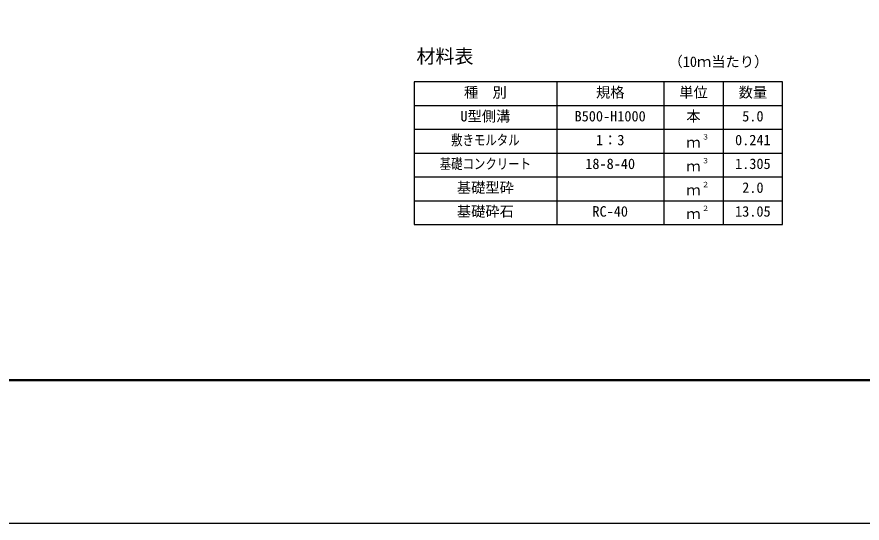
# Model space of a CAD drawing. Units: millimetres, scale not verified. Extents: x -25200 to 25200, y -8910 to 8910.
# Drawn here: x 14940 to 18494, y -8910 to -6783 of the extents above; entities that cross this region are included whole.
import ezdxf
from ezdxf.enums import TextEntityAlignment as Align

# ---------------------------------------------------------------- set-up
doc = ezdxf.new("R2010")
doc.units = ezdxf.units.MM
doc.header["$LTSCALE"] = 30
for name, color, linetype, lineweight in [('0-1_Defpoints', 5, 'Continuous', 25), ('0-3_HYO', 3, 'Continuous', 25), ('0-4_HYO2', 4, 'Continuous', 25), ('0-6_TXT', 7, 'Continuous', 25), ('0-7_WAKU', 3, 'Continuous', 25)]:
    doc.layers.add(name, color=color, linetype=linetype, lineweight=lineweight)
doc.styles.add('ＭＳ ゴシック', font='')
doc.styles.get('ＭＳ ゴシック').set_extended_font_data('MS Gothic')

msp = doc.modelspace()

# ---------------------------------------------------------------- linework, layer by layer
at = {"layer": '0-1_Defpoints'}
msp.add_lwpolyline([(0, -8910), (25200, -8910), (25200, 8910), (0, 8910)], close=True, dxfattribs=at)
at = {"layer": '0-3_HYO'}
for p, q in [((17209.78, -7055.64), (17209.78, -7655.64)), ((17659.78, -7055.64), (17659.78, -7655.64)), ((17909.78, -7055.64), (17909.78, -7655.64)), ((16609.78, -7155.64), (18159.78, -7155.64))]:
    msp.add_line(p, q, dxfattribs=at)
msp.add_lwpolyline([(16609.78, -7655.64), (18159.78, -7655.64), (18159.78, -7055.64), (16609.78, -7055.64)], close=True, dxfattribs=at)
at = {"layer": '0-4_HYO2'}
for p, q in [((16609.78, -7255.64), (18159.78, -7255.64)), ((16609.78, -7355.64), (18159.78, -7355.64)), ((16609.78, -7455.64), (18159.78, -7455.64)), ((16609.78, -7555.64), (18159.78, -7555.64))]:
    msp.add_line(p, q, dxfattribs=at)
at = {"layer": '0-7_WAKU', "lineweight": 50}
msp.add_lwpolyline([(600, -8310), (24600, -8310), (24600, 8310), (600, 8310)], close=True, dxfattribs=at)

# ---------------------------------------------------------------- texts
at = {"layer": '0-6_TXT', "style": 'ＭＳ ゴシック'}
for s, height, p in [('材料表', 58.65, (16619.78, -6995.64)), ('（10ｍ当たり）', 43.99, (17679.78, -7006.64)), ('種\u3000別', 43.99, (16819.78, -7135.64)), ('規格', 43.99, (17374.78, -7135.64)), ('単位', 43.99, (17724.78, -7135.64)), ('数量', 43.99, (17974.78, -7135.64)), ('U型側溝', 43.99, (16804.78, -7235.64)), ('B500-H1000', 43.99, (17284.78, -7235.64)), ('本', 43.99, (17754.78, -7235.64)), ('5.0', 43.99, (17989.78, -7235.64)), ('1：3', 43.99, (17374.78, -7335.64)), ('３', 21.99, (17820.32, -7305.27)), ('0.241', 43.99, (17959.78, -7335.64)), ('ｍ', 43.99, (17754.78, -7345.64)), ('18-8-40', 43.99, (17329.78, -7435.64)), ('３', 21.99, (17820.32, -7405.27)), ('1.305', 43.99, (17959.78, -7435.64)), ('ｍ', 43.99, (17754.78, -7445.64)), ('基礎型砕', 43.99, (16789.78, -7535.64)), ('ｍ', 43.99, (17754.78, -7545.64)), ('２', 21.99, (17820.32, -7505.27)), ('2.0', 43.99, (17989.78, -7535.64)), ('基礎砕石', 43.99, (16789.78, -7635.64)), ('RC-40', 43.99, (17359.78, -7635.64)), ('ｍ', 43.99, (17754.78, -7645.64)), ('２', 21.99, (17820.32, -7605.27)), ('13.05', 43.99, (17959.78, -7635.64))]:
    msp.add_text(s, height=height, dxfattribs=at).set_placement(p, align=Align.BOTTOM_LEFT)
at = {"layer": '0-6_TXT', "style": 'ＭＳ ゴシック', "width": 0.8}
for s, p in [('敷きモルタル', (16765.78, -7335.64)), ('基礎コンクリート', (16717.78, -7435.64))]:
    msp.add_text(s, height=43.99, dxfattribs=at).set_placement(p, align=Align.BOTTOM_LEFT)

doc.saveas('drawing.dxf')
